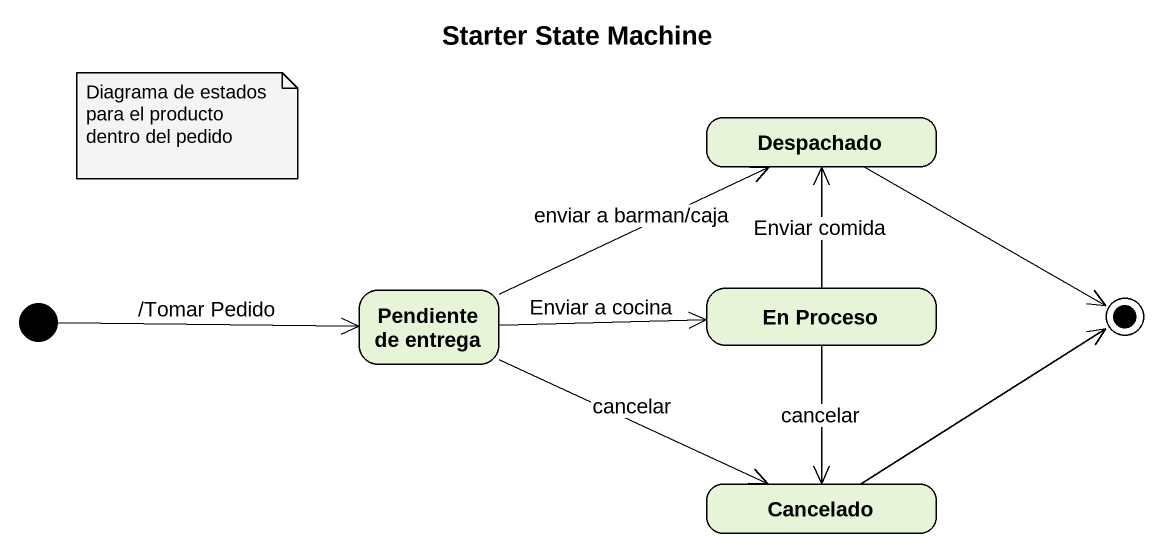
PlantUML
@startuml
title Starter State Machine
hide empty description
state Despachado
state "Pendiente de entrega" as Pendiente_de_entrega
state "En Proceso" as En_Proceso
state Cancelado
[*] -right-> Pendiente_de_entrega : /Tomar Pedido
Pendiente_de_entrega -right-> Despachado : enviar a barman/caja
Pendiente_de_entrega -right-> En_Proceso : Enviar a cocina
Pendiente_de_entrega -right-> Cancelado : cancelar
En_Proceso -up-> Despachado : Enviar comida
En_Proceso --> Cancelado : cancelar
Despachado -right-> [*]
Cancelado -up-> [*]
note as N1
  Diagrama de estados para el producto dentro del pedido
end note
@enduml
